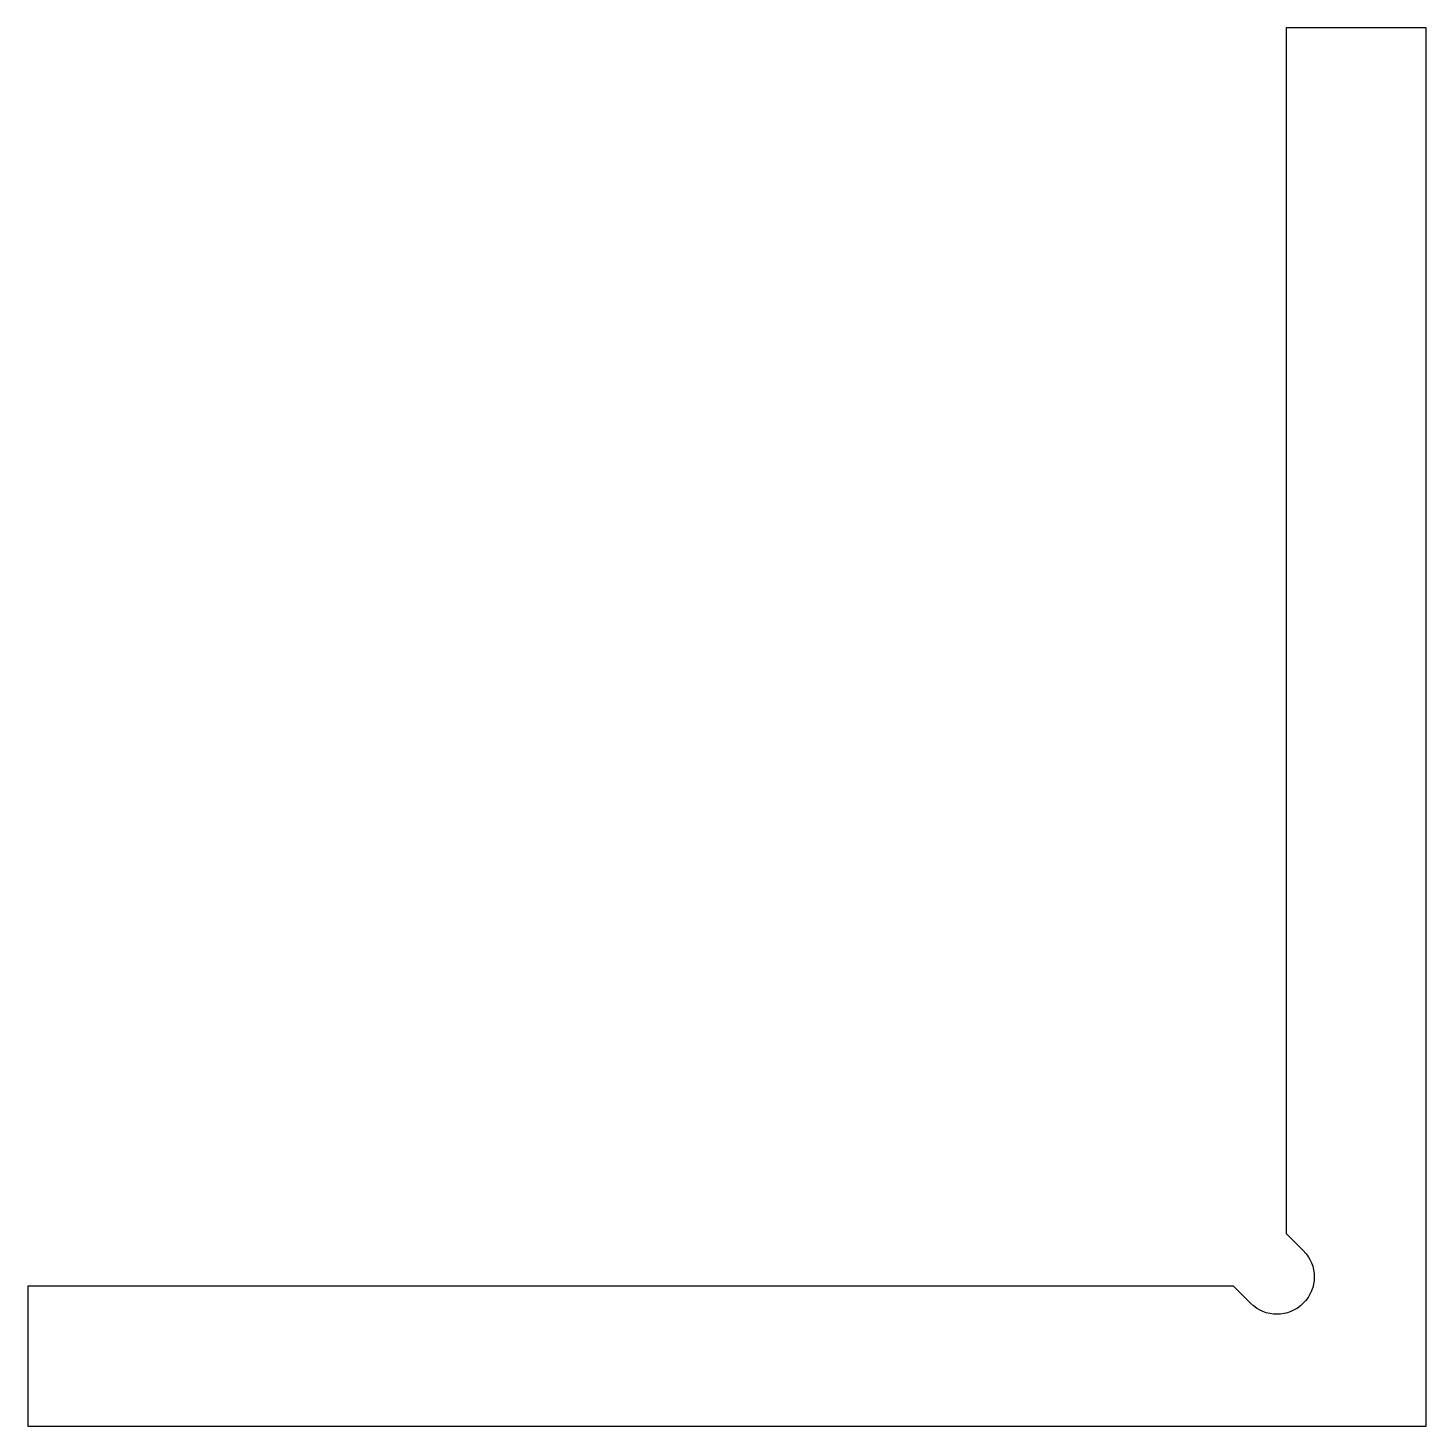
# Model space of a CAD drawing. Extents: x 36.5 to 66.5, y 249.4 to 279.4.
import ezdxf

# ---------------------------------------------------------------- set-up
doc = ezdxf.new("R2010")
doc.units = 0
doc.header["$LTSCALE"] = 15
doc.layers.get('0').update_dxf_attribs({"linetype": 'CONTINUOUS'})

msp = doc.modelspace()

# ---------------------------------------------------------------- linework, layer by layer
at = {"color": 0, "linetype": 'BYBLOCK'}
msp.add_lwpolyline([(62.736, 252.039), (62.37, 252.405), (36.502, 252.405), (36.502, 249.405), (66.502, 249.405), (66.502, 279.405), (63.502, 279.405), (63.502, 253.536), (63.868, 253.171, -1)], format="xyb", close=True, dxfattribs=at)

doc.saveas('drawing.dxf')
